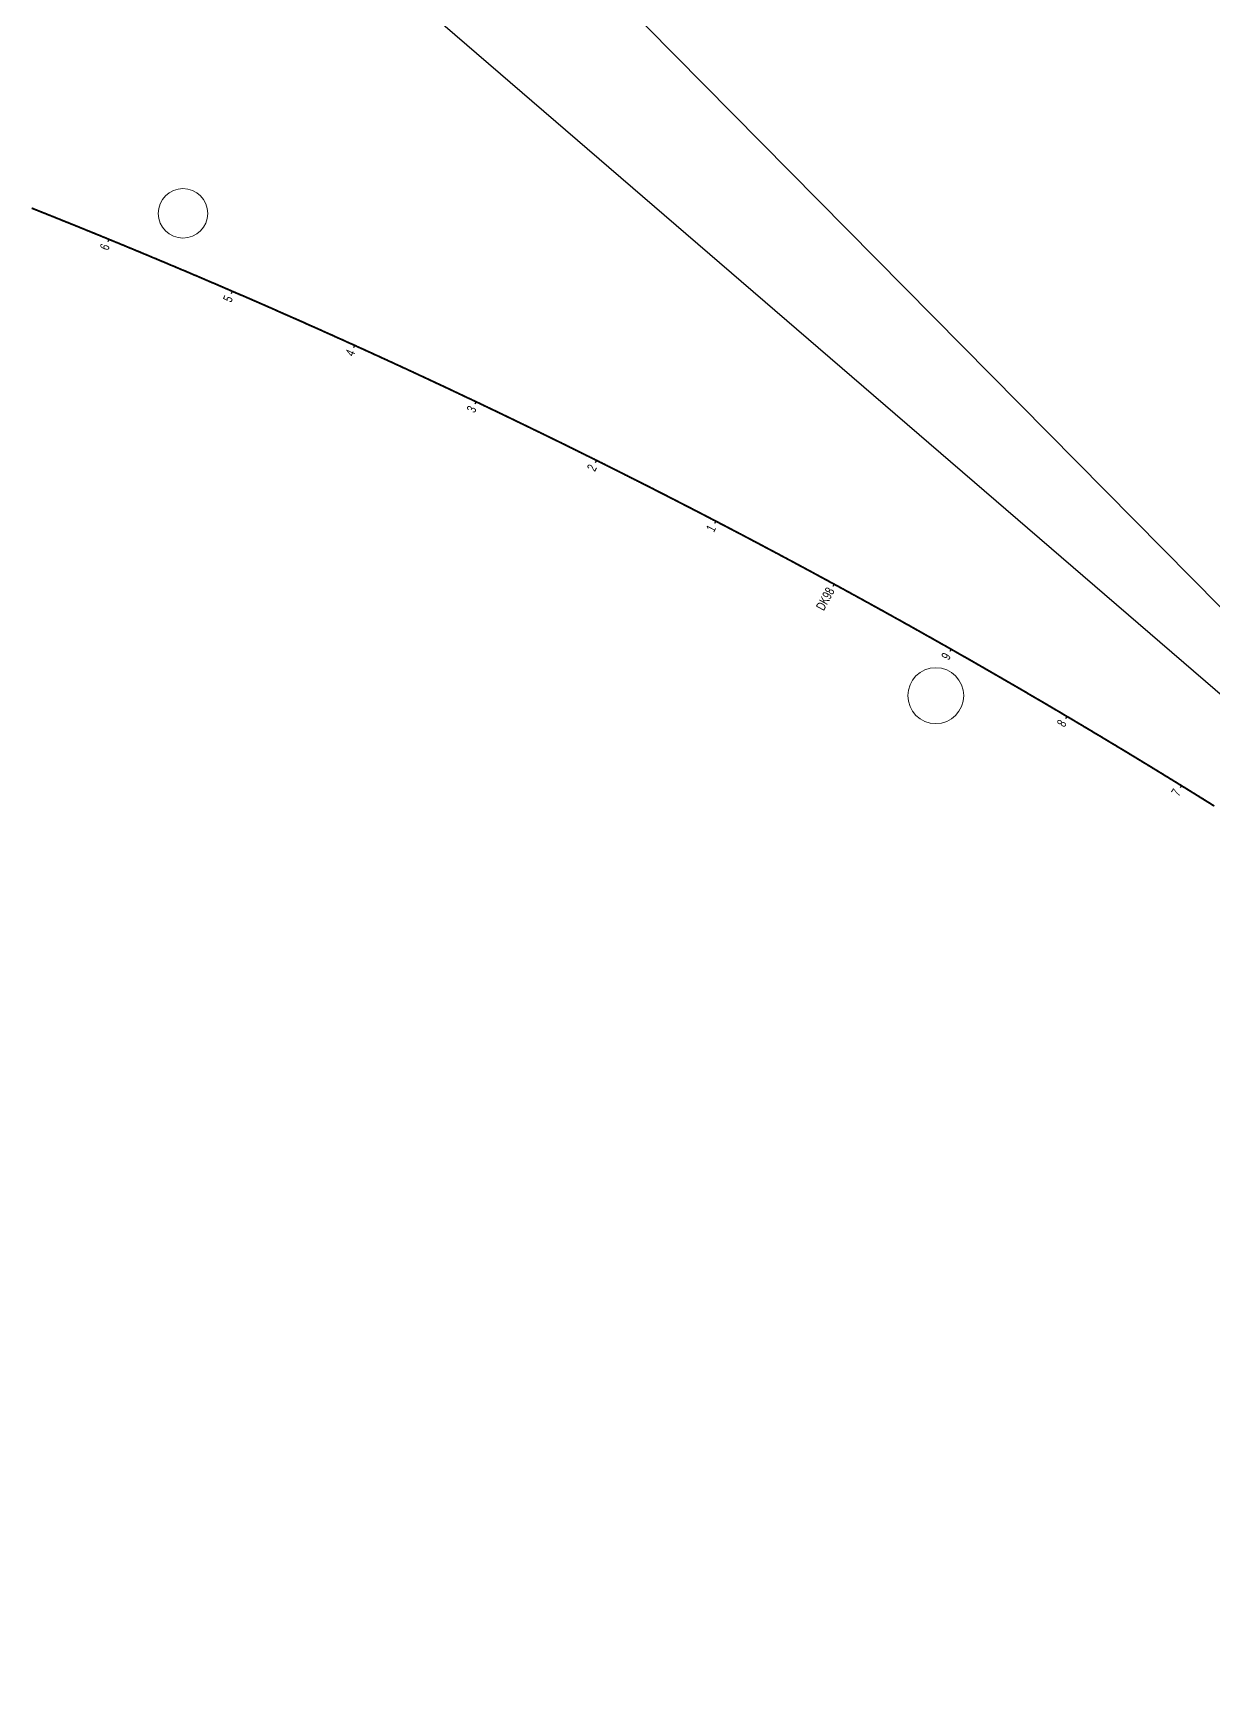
# Model space of a CAD drawing. Header units: millimetres. Extents: x 497834 to 621495, y 3353175 to 3430424.
# Drawn here: x 583897 to 584778, y 3397706 to 3398940 of the extents above; entities that cross this region are included whole.
import ezdxf

# ---------------------------------------------------------------- set-up
doc = ezdxf.new("R2010")
doc.units = ezdxf.units.MM
for name, color, linetype in [('dl2', 7, 'Continuous'), ('房屋圆', 7, 'Continuous'), ('沪乍杭打线-0.0-200.8段-施工系转设计系成果-2000坐标系-左线_中线_交点', 7, 'Continuous'), ('沪乍杭打线-0.0-200.8段-施工系转设计系成果-2000坐标系-左线_里程', 7, 'Continuous'), ('连接线', 3, 'Continuous')]:
    doc.layers.add(name, color=color, linetype=linetype)
doc.styles.add('PM_LC', font='slromans.shx', dxfattribs={"width": 0.75, "bigfont": 'hztxt.shx'})

msp = doc.modelspace()

# ---------------------------------------------------------------- linework, layer by layer
at = {"layer": 'dl2', "color": 3, "linetype": 'Continuous', "ltscale": 2, "const_width": 1.4, "flags": 128}
msp.add_lwpolyline([(584778.8, 3398363.2), (584777.9, 3398363.7), (584777.1, 3398364.2), (584776.2, 3398364.8), (584776, 3398364.9), (584775.4, 3398365.3), (584774.5, 3398365.8), (584773.7, 3398366.3), (584772.8, 3398366.9), (584772, 3398367.4), (584771.7, 3398367.5), (584771.1, 3398367.9), (584770.3, 3398368.5), (584769.4, 3398369), (584768.6, 3398369.5), (584767.7, 3398370), (584767.5, 3398370.2), (584766.9, 3398370.6), (584766, 3398371.1), (584765.2, 3398371.6), (584764.3, 3398372.2), (584763.5, 3398372.7), (584763.3, 3398372.8), (584762.6, 3398373.2), (584761.8, 3398373.7), (584760.9, 3398374.3), (584760.1, 3398374.8), (584759.2, 3398375.3), (584759, 3398375.5), (584758.4, 3398375.8), (584757.5, 3398376.4), (584756.7, 3398376.9), (584755.8, 3398377.4), (584755, 3398377.9), (584754.7, 3398378.1), (584754.1, 3398378.5), (584753.3, 3398379), (584752.4, 3398379.5), (584751.6, 3398380), (584750.7, 3398380.6), (584750.5, 3398380.7), (584749.9, 3398381.1), (584749, 3398381.6), (584748.2, 3398382.1), (584747.3, 3398382.7), (584746.5, 3398383.2), (584746.2, 3398383.3), (584745.6, 3398383.7), (584744.8, 3398384.2), (584743.9, 3398384.8), (584743, 3398385.3), (584742.2, 3398385.8), (584742, 3398385.9), (584741.3, 3398386.3), (584740.5, 3398386.9), (584739.6, 3398387.4), (584738.8, 3398387.9), (584737.9, 3398388.4), (584737.7, 3398388.6), (584737.1, 3398388.9), (584736.2, 3398389.5), (584735.4, 3398390), (584734.5, 3398390.5), (584733.7, 3398391), (584733.4, 3398391.2), (584732.8, 3398391.5), (584732, 3398392.1), (584731.1, 3398392.6), (584730.3, 3398393.1), (584729.4, 3398393.6), (584729.2, 3398393.8), (584728.5, 3398394.2), (584727.7, 3398394.7), (584726.8, 3398395.2), (584726, 3398395.7), (584725.1, 3398396.2), (584724.9, 3398396.4), (584724.3, 3398396.8), (584723.4, 3398397.3), (584722.6, 3398397.8), (584721.7, 3398398.3), (584720.9, 3398398.8), (584720.6, 3398399), (584720, 3398399.4), (584719.1, 3398399.9), (584718.3, 3398400.4), (584717.4, 3398400.9), (584716.6, 3398401.4), (584716.4, 3398401.6), (584715.7, 3398401.9), (584714.9, 3398402.5), (584714, 3398403), (584713.2, 3398403.5), (584712.3, 3398404), (584712.1, 3398404.2), (584711.5, 3398404.5), (584710.6, 3398405.1), (584709.7, 3398405.6), (584708.9, 3398406.1), (584708, 3398406.6), (584707.8, 3398406.7), (584707.2, 3398407.1), (584706.3, 3398407.6), (584705.5, 3398408.2), (584704.6, 3398408.7), (584703.7, 3398409.2), (584703.5, 3398409.3), (584702.9, 3398409.7), (584702, 3398410.2), (584701.2, 3398410.7), (584700.3, 3398411.2), (584699.5, 3398411.8), (584699.2, 3398411.9), (584698.6, 3398412.3), (584697.7, 3398412.8), (584696.9, 3398413.3), (584696, 3398413.8), (584695.2, 3398414.3), (584695, 3398414.5), (584694.3, 3398414.9), (584693.5, 3398415.4), (584692.6, 3398415.9), (584691.7, 3398416.4), (584690.9, 3398416.9), (584690.7, 3398417), (584690, 3398417.4), (584689.2, 3398417.9), (584688.3, 3398418.4), (584687.5, 3398419), (584686.6, 3398419.5), (584686.4, 3398419.6), (584685.7, 3398420), (584684.9, 3398420.5), (584684, 3398421), (584683.2, 3398421.5), (584682.3, 3398422), (584682.1, 3398422.2), (584681.4, 3398422.5), (584680.6, 3398423.1), (584679.7, 3398423.6), (584678.9, 3398424.1), (584678, 3398424.6), (584677.8, 3398424.7), (584677.1, 3398425.1), (584676.3, 3398425.6), (584675.4, 3398426.1), (584674.6, 3398426.6), (584673.7, 3398427.2), (584673.5, 3398427.3), (584672.8, 3398427.7), (584672, 3398428.2), (584671.1, 3398428.7), (584670.3, 3398429.2), (584669.4, 3398429.7), (584669.2, 3398429.8), (584668.5, 3398430.2), (584667.7, 3398430.7), (584666.8, 3398431.2), (584666, 3398431.7), (584665.1, 3398432.2), (584664.9, 3398432.4), (584664.2, 3398432.8), (584663.4, 3398433.3), (584662.5, 3398433.8), (584661.7, 3398434.3), (584660.8, 3398434.8), (584660.6, 3398434.9), (584659.9, 3398435.3), (584659.1, 3398435.8), (584658.2, 3398436.3), (584657.4, 3398436.8), (584656.5, 3398437.3), (584656.3, 3398437.5), (584655.6, 3398437.8), (584654.8, 3398438.3), (584653.9, 3398438.9), (584653, 3398439.4), (584652.2, 3398439.9), (584652, 3398440), (584651.3, 3398440.4), (584650.5, 3398440.9), (584649.6, 3398441.4), (584648.7, 3398441.9), (584647.9, 3398442.4), (584647.6, 3398442.5), (584647, 3398442.9), (584646.1, 3398443.4), (584645.3, 3398443.9), (584644.4, 3398444.4), (584643.6, 3398444.9), (584643.3, 3398445.1), (584642.7, 3398445.4), (584641.8, 3398445.9), (584641, 3398446.4), (584640.1, 3398446.9), (584639.2, 3398447.4), (584639, 3398447.6), (584638.4, 3398448), (584637.5, 3398448.5), (584636.7, 3398449), (584635.8, 3398449.5), (584634.9, 3398450), (584634.7, 3398450.1), (584634.1, 3398450.5), (584633.2, 3398451), (584632.3, 3398451.5), (584631.5, 3398452), (584630.6, 3398452.5), (584630.4, 3398452.6), (584629.7, 3398453), (584628.9, 3398453.5), (584628, 3398454), (584627.1, 3398454.5), (584626.3, 3398455), (584626.1, 3398455.1), (584625.4, 3398455.5), (584624.5, 3398456), (584623.7, 3398456.5), (584622.8, 3398457), (584622, 3398457.5), (584621.7, 3398457.6), (584621.1, 3398458), (584620.2, 3398458.5), (584619.4, 3398459), (584618.5, 3398459.5), (584617.6, 3398460), (584617.4, 3398460.1), (584616.8, 3398460.5), (584615.9, 3398461), (584615, 3398461.5), (584614.2, 3398462), (584613.3, 3398462.5), (584613.1, 3398462.6), (584612.4, 3398463), (584611.6, 3398463.5), (584610.7, 3398464), (584609.8, 3398464.5), (584609, 3398465), (584608.7, 3398465.1), (584608.1, 3398465.5), (584607.2, 3398466), (584606.4, 3398466.5), (584605.5, 3398467), (584604.6, 3398467.5), (584604.4, 3398467.6), (584603.8, 3398468), (584602.9, 3398468.5), (584602, 3398469), (584601.2, 3398469.5), (584600.3, 3398470), (584600.1, 3398470.1), (584599.4, 3398470.5), (584598.6, 3398471), (584597.7, 3398471.5), (584596.8, 3398472), (584596, 3398472.5), (584595.7, 3398472.6), (584595.1, 3398473), (584594.2, 3398473.5), (584593.3, 3398474), (584592.5, 3398474.5), (584591.6, 3398474.9), (584591.4, 3398475.1), (584590.7, 3398475.4), (584589.9, 3398475.9), (584589, 3398476.4), (584588.1, 3398476.9), (584587.3, 3398477.4), (584587, 3398477.6), (584586.4, 3398477.9), (584585.5, 3398478.4), (584584.7, 3398478.9), (584583.8, 3398479.4), (584582.9, 3398479.9), (584582.7, 3398480), (584582.1, 3398480.4), (584581.2, 3398480.9), (584580.3, 3398481.4), (584579.4, 3398481.9), (584578.6, 3398482.4), (584578.3, 3398482.5), (584577.7, 3398482.9), (584576.8, 3398483.4), (584576, 3398483.8), (584575.1, 3398484.3), (584574.2, 3398484.8), (584574, 3398485), (584573.4, 3398485.3), (584572.5, 3398485.8), (584571.6, 3398486.3), (584570.7, 3398486.8), (584569.9, 3398487.3), (584569.6, 3398487.4), (584569, 3398487.8), (584568.1, 3398488.3), (584567.3, 3398488.8), (584566.4, 3398489.3), (584565.5, 3398489.7), (584565.3, 3398489.9), (584564.6, 3398490.2), (584563.8, 3398490.7), (584562.9, 3398491.2), (584562, 3398491.7), (584561.2, 3398492.2), (584560.9, 3398492.3), (584560.3, 3398492.7), (584559.4, 3398493.2), (584558.5, 3398493.7), (584557.7, 3398494.2), (584556.8, 3398494.6), (584556.6, 3398494.8), (584555.9, 3398495.1), (584555.1, 3398495.6), (584554.2, 3398496.1), (584553.3, 3398496.6), (584552.4, 3398497.1), (584552.2, 3398497.2), (584551.6, 3398497.6), (584550.7, 3398498.1), (584549.8, 3398498.6), (584548.9, 3398499), (584548.1, 3398499.5), (584547.8, 3398499.7), (584547.2, 3398500), (584546.3, 3398500.5), (584545.5, 3398501), (584544.6, 3398501.5), (584543.7, 3398502), (584543.5, 3398502.1), (584542.8, 3398502.5), (584542, 3398502.9), (584541.1, 3398503.4), (584540.2, 3398503.9), (584539.3, 3398504.4), (584539.1, 3398504.5), (584538.5, 3398504.9), (584537.6, 3398505.4), (584536.7, 3398505.9), (584535.8, 3398506.3), (584535, 3398506.8), (584534.7, 3398507), (584534.1, 3398507.3), (584533.2, 3398507.8), (584532.3, 3398508.3), (584531.5, 3398508.8), (584530.6, 3398509.3), (584530.4, 3398509.4), (584529.7, 3398509.7), (584528.8, 3398510.2), (584528, 3398510.7), (584527.1, 3398511.2), (584526.2, 3398511.7), (584526, 3398511.8), (584525.3, 3398512.2), (584524.5, 3398512.6), (584523.6, 3398513.1), (584522.7, 3398513.6), (584521.8, 3398514.1), (584521.6, 3398514.2), (584521, 3398514.6), (584520.1, 3398515.1), (584519.2, 3398515.5), (584518.3, 3398516), (584517.5, 3398516.5), (584517.2, 3398516.6), (584516.6, 3398517), (584515.7, 3398517.5), (584514.8, 3398518), (584514, 3398518.4), (584513.1, 3398518.9), (584512.9, 3398519), (584512.2, 3398519.4), (584511.3, 3398519.9), (584510.5, 3398520.4), (584509.6, 3398520.8), (584508.7, 3398521.3), (584508.5, 3398521.4), (584507.8, 3398521.8), (584506.9, 3398522.3), (584506.1, 3398522.8), (584505.2, 3398523.2), (584504.3, 3398523.7), (584504.1, 3398523.8), (584503.4, 3398524.2), (584502.6, 3398524.7), (584501.7, 3398525.2), (584500.8, 3398525.6), (584499.9, 3398526.1), (584499.7, 3398526.2), (584499, 3398526.6), (584498.2, 3398527.1), (584497.3, 3398527.6), (584496.4, 3398528), (584495.5, 3398528.5), (584495.3, 3398528.6), (584494.7, 3398529), (584493.8, 3398529.5), (584492.9, 3398529.9), (584492, 3398530.4), (584491.1, 3398530.9), (584490.9, 3398531), (584490.3, 3398531.4), (584489.4, 3398531.9), (584488.5, 3398532.3), (584487.6, 3398532.8), (584486.7, 3398533.3), (584486.5, 3398533.4), (584485.9, 3398533.8), (584485, 3398534.2), (584484.1, 3398534.7), (584483.2, 3398535.2), (584482.4, 3398535.7), (584482.1, 3398535.8), (584481.5, 3398536.1), (584480.6, 3398536.6), (584479.7, 3398537.1), (584478.8, 3398537.6), (584478, 3398538), (584477.7, 3398538.2), (584477.1, 3398538.5), (584476.2, 3398539), (584475.3, 3398539.5), (584474.4, 3398539.9), (584473.6, 3398540.4), (584473.3, 3398540.5), (584472.7, 3398540.9), (584471.8, 3398541.4), (584470.9, 3398541.8), (584470, 3398542.3), (584469.1, 3398542.8), (584468.9, 3398542.9), (584468.3, 3398543.3), (584467.4, 3398543.7), (584466.5, 3398544.2), (584465.6, 3398544.7), (584464.7, 3398545.2), (584464.5, 3398545.3), (584463.9, 3398545.6), (584463, 3398546.1), (584462.1, 3398546.6), (584461.2, 3398547), (584460.3, 3398547.5), (584460.1, 3398547.6), (584459.5, 3398548), (584458.6, 3398548.5), (584457.7, 3398548.9), (584456.8, 3398549.4), (584455.9, 3398549.9), (584455.7, 3398550), (584455, 3398550.3), (584454.2, 3398550.8), (584453.3, 3398551.3), (584452.4, 3398551.8), (584451.5, 3398552.2), (584451.3, 3398552.3), (584450.6, 3398552.7), (584449.7, 3398553.2), (584448.9, 3398553.6), (584448, 3398554.1), (584447.1, 3398554.6), (584446.9, 3398554.7), (584446.2, 3398555), (584445.3, 3398555.5), (584444.4, 3398556), (584443.6, 3398556.4), (584442.7, 3398556.9), (584442.5, 3398557), (584441.8, 3398557.4), (584440.9, 3398557.9), (584440, 3398558.3), (584439.1, 3398558.8), (584438.3, 3398559.3), (584438, 3398559.4), (584437.4, 3398559.7), (584436.5, 3398560.2), (584435.6, 3398560.7), (584434.7, 3398561.1), (584433.8, 3398561.6), (584433.6, 3398561.7), (584433, 3398562.1), (584432.1, 3398562.5), (584431.2, 3398563), (584430.3, 3398563.5), (584429.4, 3398563.9), (584429.2, 3398564), (584428.5, 3398564.4), (584427.7, 3398564.9), (584426.8, 3398565.3), (584425.9, 3398565.8), (584425, 3398566.3), (584424.8, 3398566.4), (584424.1, 3398566.7), (584423.2, 3398567.2), (584422.3, 3398567.7), (584421.5, 3398568.1), (584420.6, 3398568.6), (584420.3, 3398568.7), (584419.7, 3398569), (584418.8, 3398569.5), (584417.9, 3398570), (584417, 3398570.4), (584416.1, 3398570.9), (584415.9, 3398571), (584415.3, 3398571.4), (584414.4, 3398571.8), (584413.5, 3398572.3), (584412.6, 3398572.8), (584411.7, 3398573.2), (584411.5, 3398573.3), (584410.8, 3398573.7), (584409.9, 3398574.1), (584409.1, 3398574.6), (584408.2, 3398575.1), (584407.3, 3398575.5), (584407, 3398575.7), (584406.4, 3398576), (584405.5, 3398576.5), (584404.6, 3398576.9), (584403.7, 3398577.4), (584402.8, 3398577.8), (584402.6, 3398578), (584402, 3398578.3), (584401.1, 3398578.8), (584400.2, 3398579.2), (584399.3, 3398579.7), (584398.4, 3398580.1), (584398.2, 3398580.3), (584397.5, 3398580.6), (584396.6, 3398581.1), (584395.7, 3398581.5), (584394.9, 3398582), (584394, 3398582.4), (584393.7, 3398582.6), (584393.1, 3398582.9), (584392.2, 3398583.4), (584391.3, 3398583.8), (584390.4, 3398584.3), (584389.5, 3398584.7), (584389.3, 3398584.9), (584388.6, 3398585.2), (584387.7, 3398585.7), (584386.9, 3398586.1), (584386, 3398586.6), (584385.1, 3398587), (584384.8, 3398587.2), (584384.2, 3398587.5), (584383.3, 3398587.9), (584382.4, 3398588.4), (584381.5, 3398588.9), (584380.6, 3398589.3), (584380.4, 3398589.4), (584379.7, 3398589.8), (584378.9, 3398590.2), (584378, 3398590.7), (584377.1, 3398591.1), (584376.2, 3398591.6), (584376, 3398591.7), (584375.3, 3398592.1), (584374.4, 3398592.5), (584373.5, 3398593), (584372.6, 3398593.4), (584371.7, 3398593.9), (584371.5, 3398594), (584370.8, 3398594.3), (584370, 3398594.8), (584369.1, 3398595.3), (584368.2, 3398595.7), (584367.3, 3398596.2), (584367.1, 3398596.3), (584366.4, 3398596.6), (584365.5, 3398597.1), (584364.6, 3398597.5), (584363.7, 3398598), (584362.8, 3398598.4), (584362.6, 3398598.6), (584361.9, 3398598.9), (584361.1, 3398599.3), (584360.2, 3398599.8), (584359.3, 3398600.3), (584358.4, 3398600.7), (584358.1, 3398600.8), (584357.5, 3398601.2), (584356.6, 3398601.6), (584355.7, 3398602.1), (584354.8, 3398602.5), (584353.9, 3398603), (584353.7, 3398603.1), (584353, 3398603.4), (584352.1, 3398603.9), (584351.2, 3398604.3), (584350.4, 3398604.8), (584349.5, 3398605.2), (584349.2, 3398605.3), (584348.6, 3398605.7), (584347.7, 3398606.1), (584346.8, 3398606.6), (584345.9, 3398607), (584345, 3398607.5), (584344.8, 3398607.6), (584344.1, 3398607.9), (584343.2, 3398608.4), (584342.3, 3398608.8), (584341.4, 3398609.3), (584340.5, 3398609.7), (584340.3, 3398609.9), (584339.6, 3398610.2), (584338.7, 3398610.6), (584337.9, 3398611.1), (584337, 3398611.5), (584336.1, 3398612), (584335.8, 3398612.1), (584335.2, 3398612.4), (584334.3, 3398612.9), (584333.4, 3398613.3), (584332.5, 3398613.8), (584331.6, 3398614.2), (584331.4, 3398614.3), (584330.7, 3398614.7), (584329.8, 3398615.1), (584328.9, 3398615.6), (584328, 3398616), (584327.1, 3398616.5), (584326.9, 3398616.6), (584326.2, 3398616.9), (584325.3, 3398617.4), (584324.4, 3398617.8), (584323.6, 3398618.3), (584322.7, 3398618.7), (584322.4, 3398618.8), (584321.8, 3398619.2), (584320.9, 3398619.6), (584320, 3398620), (584319.1, 3398620.5), (584318.2, 3398620.9), (584317.9, 3398621.1), (584317.3, 3398621.4), (584316.4, 3398621.8), (584315.5, 3398622.3), (584314.6, 3398622.7), (584313.7, 3398623.2), (584313.5, 3398623.3), (584312.8, 3398623.6), (584311.9, 3398624.1), (584311, 3398624.5), (584310.1, 3398624.9), (584309.2, 3398625.4), (584309, 3398625.5), (584308.3, 3398625.8), (584307.4, 3398626.3), (584306.5, 3398626.7), (584305.6, 3398627.2), (584304.7, 3398627.6), (584304.5, 3398627.7), (584303.9, 3398628), (584303, 3398628.5), (584302.1, 3398628.9), (584301.2, 3398629.4), (584300.3, 3398629.8), (584300, 3398629.9), (584299.4, 3398630.3), (584298.5, 3398630.7), (584297.6, 3398631.1), (584296.7, 3398631.6), (584295.8, 3398632), (584295.5, 3398632.1), (584294.9, 3398632.5), (584294, 3398632.9), (584293.1, 3398633.4), (584292.2, 3398633.8), (584291.3, 3398634.2), (584291.1, 3398634.4), (584290.4, 3398634.7), (584289.5, 3398635.1), (584288.6, 3398635.6), (584287.7, 3398636), (584286.8, 3398636.4), (584286.6, 3398636.6), (584285.9, 3398636.9), (584285, 3398637.3), (584284.1, 3398637.8), (584283.2, 3398638.2), (584282.3, 3398638.6), (584282.1, 3398638.8), (584281.4, 3398639.1), (584280.5, 3398639.5), (584279.6, 3398640), (584278.7, 3398640.4), (584277.8, 3398640.8), (584277.6, 3398641), (584276.9, 3398641.3), (584276, 3398641.7), (584275.1, 3398642.2), (584274.2, 3398642.6), (584273.3, 3398643), (584273.1, 3398643.1), (584272.4, 3398643.5), (584271.5, 3398643.9), (584270.6, 3398644.3), (584269.7, 3398644.8), (584268.8, 3398645.2), (584268.6, 3398645.3), (584267.9, 3398645.7), (584267, 3398646.1), (584266.1, 3398646.5), (584265.2, 3398647), (584264.3, 3398647.4), (584264.1, 3398647.5), (584263.4, 3398647.8), (584262.5, 3398648.3), (584261.6, 3398648.7), (584260.7, 3398649.1), (584259.8, 3398649.6), (584259.6, 3398649.7), (584258.9, 3398650), (584258, 3398650.4), (584257.1, 3398650.9), (584256.2, 3398651.3), (584255.3, 3398651.8), (584255.1, 3398651.9), (584254.4, 3398652.2), (584253.5, 3398652.6), (584252.6, 3398653.1), (584251.7, 3398653.5), (584250.8, 3398653.9), (584250.6, 3398654), (584249.9, 3398654.4), (584249, 3398654.8), (584248.1, 3398655.2), (584247.2, 3398655.7), (584246.3, 3398656.1), (584246.1, 3398656.2), (584245.4, 3398656.5), (584244.5, 3398657), (584243.6, 3398657.4), (584242.7, 3398657.8), (584241.8, 3398658.3), (584241.6, 3398658.4), (584240.9, 3398658.7), (584240, 3398659.1), (584239.1, 3398659.5), (584238.2, 3398660), (584237.3, 3398660.4), (584237.1, 3398660.5), (584236.4, 3398660.8), (584235.5, 3398661.3), (584234.6, 3398661.7), (584233.7, 3398662.1), (584232.8, 3398662.6), (584232.6, 3398662.7), (584231.9, 3398663), (584231, 3398663.4), (584230.1, 3398663.9), (584229.2, 3398664.3), (584228.3, 3398664.7), (584228, 3398664.8), (584227.4, 3398665.1), (584226.5, 3398665.6), (584225.6, 3398666), (584224.7, 3398666.4), (584223.8, 3398666.9), (584223.5, 3398667), (584222.9, 3398667.3), (584222, 3398667.7), (584221, 3398668.1), (584220.1, 3398668.6), (584219.2, 3398669), (584219, 3398669.1), (584218.3, 3398669.4), (584217.4, 3398669.9), (584216.5, 3398670.3), (584215.6, 3398670.7), (584214.7, 3398671.1), (584214.5, 3398671.3), (584213.8, 3398671.6), (584212.9, 3398672), (584212, 3398672.4), (584211.1, 3398672.8), (584210.2, 3398673.3), (584210, 3398673.4), (584209.3, 3398673.7), (584208.4, 3398674.1), (584207.5, 3398674.6), (584206.6, 3398675), (584205.7, 3398675.4), (584205.4, 3398675.5), (584204.8, 3398675.8), (584203.9, 3398676.3), (584203, 3398676.7), (584202.1, 3398677.1), (584201.2, 3398677.5), (584200.9, 3398677.6), (584200.2, 3398678), (584199.3, 3398678.4), (584198.4, 3398678.8), (584197.5, 3398679.2), (584196.6, 3398679.6), (584196.4, 3398679.8), (584195.7, 3398680.1), (584194.8, 3398680.5), (584193.9, 3398680.9), (584193, 3398681.3), (584192.1, 3398681.8), (584191.9, 3398681.9), (584191.2, 3398682.2), (584190.3, 3398682.6), (584189.4, 3398683), (584188.5, 3398683.5), (584187.6, 3398683.9), (584187.3, 3398684), (584186.7, 3398684.3), (584185.7, 3398684.7), (584184.8, 3398685.1), (584183.9, 3398685.6), (584183, 3398686), (584182.8, 3398686.1), (584182.1, 3398686.4), (584181.2, 3398686.8), (584180.3, 3398687.3), (584179.4, 3398687.7), (584178.5, 3398688.1), (584178.3, 3398688.2), (584177.6, 3398688.5), (584176.7, 3398688.9), (584175.8, 3398689.4), (584174.9, 3398689.8), (584174, 3398690.2), (584173.7, 3398690.3), (584173, 3398690.6), (584172.1, 3398691), (584171.2, 3398691.5), (584170.3, 3398691.9), (584169.4, 3398692.3), (584169.2, 3398692.4), (584168.5, 3398692.7), (584167.6, 3398693.1), (584166.7, 3398693.5), (584165.8, 3398694), (584164.9, 3398694.4), (584164.6, 3398694.5), (584164, 3398694.8), (584163.1, 3398695.2), (584162.1, 3398695.6), (584161.2, 3398696.1), (584160.3, 3398696.5), (584160.1, 3398696.6), (584159.4, 3398696.9), (584158.5, 3398697.3), (584157.6, 3398697.7), (584156.7, 3398698.1), (584155.8, 3398698.6), (584155.5, 3398698.7), (584154.9, 3398699), (584154, 3398699.4), (584153.1, 3398699.8), (584152.1, 3398700.2), (584151.2, 3398700.6), (584151, 3398700.7), (584150.3, 3398701.1), (584149.4, 3398701.5), (584148.5, 3398701.9), (584147.6, 3398702.3), (584146.7, 3398702.7), (584146.5, 3398702.8), (584145.8, 3398703.1), (584144.9, 3398703.5), (584144, 3398704), (584143.1, 3398704.4), (584142.1, 3398704.8), (584141.9, 3398704.9), (584141.2, 3398705.2), (584140.3, 3398705.6), (584139.4, 3398706), (584138.5, 3398706.4), (584137.6, 3398706.9), (584137.4, 3398707), (584136.7, 3398707.3), (584135.8, 3398707.7), (584134.9, 3398708.1), (584133.9, 3398708.5), (584133, 3398708.9), (584132.8, 3398709), (584132.1, 3398709.3), (584131.2, 3398709.7), (584130.3, 3398710.1), (584129.4, 3398710.6), (584128.5, 3398711), (584128.2, 3398711.1), (584127.6, 3398711.4), (584126.7, 3398711.8), (584125.7, 3398712.2), (584124.8, 3398712.6), (584123.9, 3398713), (584123.7, 3398713.1), (584123, 3398713.4), (584122.1, 3398713.8), (584121.2, 3398714.3), (584120.3, 3398714.7), (584119.4, 3398715.1), (584119.1, 3398715.2), (584118.4, 3398715.5), (584117.5, 3398715.9), (584116.6, 3398716.3), (584115.7, 3398716.7), (584114.8, 3398717.1), (584114.6, 3398717.2), (584113.9, 3398717.5), (584113, 3398717.9), (584112.1, 3398718.4), (584111.1, 3398718.8), (584110.2, 3398719.2), (584110, 3398719.3), (584109.3, 3398719.6), (584108.4, 3398720), (584107.5, 3398720.4), (584106.6, 3398720.8), (584105.7, 3398721.2), (584105.4, 3398721.3), (584104.8, 3398721.6), (584103.8, 3398722), (584102.9, 3398722.4), (584102, 3398722.8), (584101.1, 3398723.2), (584100.9, 3398723.3), (584100.2, 3398723.6), (584099.3, 3398724.1), (584098.4, 3398724.5), (584097.4, 3398724.9), (584096.5, 3398725.3), (584096.3, 3398725.4), (584095.6, 3398725.7), (584094.7, 3398726.1), (584093.8, 3398726.5), (584092.9, 3398726.9), (584092, 3398727.3), (584091.7, 3398727.4), (584091, 3398727.7), (584090.1, 3398728.1), (584089.2, 3398728.5), (584088.3, 3398728.9), (584087.4, 3398729.3), (584087.1, 3398729.4), (584086.5, 3398729.7), (584085.6, 3398730.1), (584084.6, 3398730.5), (584083.7, 3398730.9), (584082.8, 3398731.3), (584082.6, 3398731.4), (584081.9, 3398731.7), (584081, 3398732.1), (584080.1, 3398732.5), (584079.2, 3398732.9), (584078.2, 3398733.4), (584078, 3398733.5), (584077.3, 3398733.8), (584076.4, 3398734.2), (584075.5, 3398734.6), (584074.6, 3398735), (584073.7, 3398735.4), (584073.4, 3398735.5), (584072.7, 3398735.8), (584071.8, 3398736.2), (584070.9, 3398736.6), (584070, 3398737), (584069.1, 3398737.4), (584068.8, 3398737.5), (584068.2, 3398737.8), (584067.2, 3398738.2), (584066.3, 3398738.6), (584065.4, 3398739), (584064.5, 3398739.4), (584064.3, 3398739.5), (584063.6, 3398739.8), (584062.7, 3398740.2), (584061.7, 3398740.6), (584060.8, 3398741), (584059.9, 3398741.4), (584059.7, 3398741.5), (584059, 3398741.8), (584058.1, 3398742.2), (584057.2, 3398742.6), (584056.2, 3398743), (584055.3, 3398743.4), (584055.1, 3398743.5), (584054.4, 3398743.8), (584053.5, 3398744.2), (584052.6, 3398744.6), (584051.7, 3398744.9), (584050.7, 3398745.3), (584050.5, 3398745.5), (584049.8, 3398745.7), (584048.9, 3398746.1), (584048, 3398746.5), (584047.1, 3398746.9), (584046.1, 3398747.3), (584045.9, 3398747.4), (584045.2, 3398747.7), (584044.3, 3398748.1), (584043.4, 3398748.5), (584042.5, 3398748.9), (584041.6, 3398749.3), (584041.3, 3398749.4), (584040.6, 3398749.7), (584039.7, 3398750.1), (584038.8, 3398750.5), (584037.9, 3398750.9), (584037, 3398751.3), (584036.7, 3398751.4), (584036, 3398751.7), (584035.1, 3398752.1), (584034.2, 3398752.5), (584033.3, 3398752.9), (584032.4, 3398753.3), (584032.1, 3398753.4), (584031.5, 3398753.7), (584030.5, 3398754), (584029.6, 3398754.4), (584028.7, 3398754.8), (584027.8, 3398755.2), (584027.5, 3398755.3), (584026.9, 3398755.6), (584025.9, 3398756), (584025, 3398756.4), (584024.1, 3398756.8), (584023.2, 3398757.2), (584022.9, 3398757.3), (584022.3, 3398757.6), (584021.3, 3398758), (584020.4, 3398758.4), (584019.5, 3398758.8), (584018.6, 3398759.2), (584018.3, 3398759.3), (584017.7, 3398759.5), (584016.7, 3398759.9), (584015.8, 3398760.3), (584014.9, 3398760.7), (584014, 3398761.1), (584013.7, 3398761.2), (584013.1, 3398761.5), (584012.1, 3398761.9), (584011.2, 3398762.3), (584010.3, 3398762.7), (584009.4, 3398763.1), (584009.1, 3398763.2), (584008.4, 3398763.4), (584007.5, 3398763.8), (584006.6, 3398764.2), (584005.7, 3398764.6), (584004.8, 3398765), (584004.5, 3398765.1), (584003.8, 3398765.4), (584002.9, 3398765.8), (584002, 3398766.2), (584001.1, 3398766.6), (584000.2, 3398766.9), (583999.9, 3398767), (583999.2, 3398767.3), (583998.3, 3398767.7), (583997.4, 3398768.1), (583996.5, 3398768.5), (583995.5, 3398768.9), (583995.3, 3398769), (583994.6, 3398769.3), (583993.7, 3398769.7), (583992.8, 3398770), (583991.9, 3398770.4), (583990.9, 3398770.8), (583990.7, 3398770.9), (583990, 3398771.2), (583989.1, 3398771.6), (583988.2, 3398772), (583987.2, 3398772.4), (583986.3, 3398772.7), (583986.1, 3398772.8), (583985.4, 3398773.1), (583984.5, 3398773.5), (583983.6, 3398773.9), (583982.6, 3398774.3), (583981.7, 3398774.7), (583981.5, 3398774.8), (583980.8, 3398775.1), (583979.9, 3398775.4), (583978.9, 3398775.8), (583978, 3398776.2), (583977.1, 3398776.6), (583976.9, 3398776.7), (583976.2, 3398777), (583975.2, 3398777.4), (583974.3, 3398777.7), (583973.4, 3398778.1), (583972.5, 3398778.5), (583972.2, 3398778.6), (583971.6, 3398778.9), (583970.6, 3398779.3), (583969.7, 3398779.7), (583968.8, 3398780), (583967.9, 3398780.4), (583967.6, 3398780.5), (583966.9, 3398780.8), (583966, 3398781.2), (583965.1, 3398781.6), (583964.2, 3398782), (583963.2, 3398782.3), (583963, 3398782.4), (583962.3, 3398782.7), (583961.4, 3398783.1), (583960.5, 3398783.5), (583959.5, 3398783.9), (583958.6, 3398784.2), (583958.4, 3398784.3), (583957.7, 3398784.6), (583956.8, 3398785), (583955.8, 3398785.4), (583954.9, 3398785.8), (583954, 3398786.1), (583953.7, 3398786.2), (583953.1, 3398786.5), (583952.1, 3398786.9), (583951.2, 3398787.3), (583950.3, 3398787.7), (583949.4, 3398788), (583949.1, 3398788.1), (583948.4, 3398788.4), (583947.5, 3398788.8), (583946.6, 3398789.2), (583945.7, 3398789.6), (583944.7, 3398789.9), (583944.5, 3398790), (583943.8, 3398790.3), (583942.9, 3398790.7), (583942, 3398791.1), (583941, 3398791.4), (583940.1, 3398791.8), (583939.9, 3398791.9), (583939.2, 3398792.2), (583938.3, 3398792.6), (583937.3, 3398792.9), (583936.4, 3398793.3), (583935.5, 3398793.7), (583935.2, 3398793.8), (583934.5, 3398794.1), (583933.6, 3398794.5), (583932.7, 3398794.8), (583931.8, 3398795.2), (583930.8, 3398795.6), (583930.6, 3398795.7), (583929.9, 3398796), (583929, 3398796.3), (583928.1, 3398796.7), (583927.1, 3398797.1), (583926.2, 3398797.5), (583926, 3398797.6), (583925.3, 3398797.8), (583924.4, 3398798.2), (583923.4, 3398798.6), (583922.5, 3398799), (583921.6, 3398799.3), (583921.3, 3398799.4), (583920.6, 3398799.7), (583919.7, 3398800.1), (583918.8, 3398800.4), (583917.9, 3398800.8), (583916.9, 3398801.2), (583916.7, 3398801.3), (583916, 3398801.6), (583915.1, 3398801.9), (583914.1, 3398802.3), (583913.2, 3398802.7), (583912.3, 3398803.1), (583912, 3398803.2), (583911.4, 3398803.4), (583910.4, 3398803.8), (583909.5, 3398804.2), (583908.6, 3398804.5), (583907.6, 3398804.9), (583907.4, 3398805), (583906.7, 3398805.3), (583905.8, 3398805.7), (583904.9, 3398806), (583903.9, 3398806.4), (583903, 3398806.8), (583902.8, 3398806.9), (583902.1, 3398807.1), (583901.1, 3398807.5), (583900.2, 3398807.9), (583899.3, 3398808.3), (583898.4, 3398808.6), (583898.1, 3398808.7), (583897.4, 3398809), (583896.5, 3398809.4), (583895.6, 3398809.7)], dxfattribs=at)
at = {"layer": '房屋圆', "lineweight": 0}
for centre, radius in [((584008.6, 3398805.8), 18.5), ((584570.8, 3398445.6), 20.9)]:
    msp.add_circle(centre, radius, dxfattribs=at)
at = {"layer": '沪乍杭打线-0.0-200.8段-施工系转设计系成果-2000坐标系-左线_中线_交点', "color": 6, "linetype": 'Continuous', "ltscale": 2}
msp.add_line((585642.7, 3397706), (582639.7, 3400293.8), dxfattribs=at)
at = {"layer": '沪乍杭打线-0.0-200.8段-施工系转设计系成果-2000坐标系-左线_里程', "color": 5, "linetype": 'Continuous', "ltscale": 2}
for p, q in [((583953.2, 3398786.5), (583952.4, 3398784.6)), ((584045.4, 3398747.7), (584044.6, 3398745.8)), ((584136.8, 3398707.2), (584136, 3398705.4)), ((584227.5, 3398665.1), (584226.6, 3398663.3)), ((584317.4, 3398621.3), (584316.5, 3398619.5)), ((584406.5, 3398575.9), (584405.6, 3398574.2)), ((584494.8, 3398528.9), (584493.8, 3398527.2)), ((584582.2, 3398480.3), (584581.2, 3398478.6)), ((584668.7, 3398430.1), (584667.7, 3398428.4)), ((584754.2, 3398378.4), (584753.2, 3398376.7))]:
    msp.add_line(p, q, dxfattribs=at)
at = {"layer": '连接线', "color": 3}
msp.add_polyline3d([(585275.1, 3398013.8, 0), (553263.3, 3430423.5, 0)], dxfattribs=at)

# ---------------------------------------------------------------- texts
at = {"layer": '沪乍杭打线-0.0-200.8段-施工系转设计系成果-2000坐标系-左线_里程', "color": 2, "style": 'PM_LC', "width": 0.75}
for s, rotation, p in [('6', 67.6922, (583952.6, 3398777.6)), ('5', 66.6504, (584044.6, 3398738.8)), ('4', 65.6087, (584135.9, 3398698.4)), ('3', 64.5669, (584226.4, 3398656.3)), ('2', 63.5252, (584316.2, 3398612.5)), ('1', 62.4834, (584405.1, 3398567.2)), ('DK98', 61.4417, (584487.1, 3398508.5)), ('9', 60.4, (584580.5, 3398471.6)), ('8', 59.3582, (584666.8, 3398421.5)), ('7', 58.3165, (584752.2, 3398369.8))]:
    msp.add_text(s, height=7, rotation=rotation, dxfattribs=at).set_placement(p)

doc.saveas('drawing.dxf')
